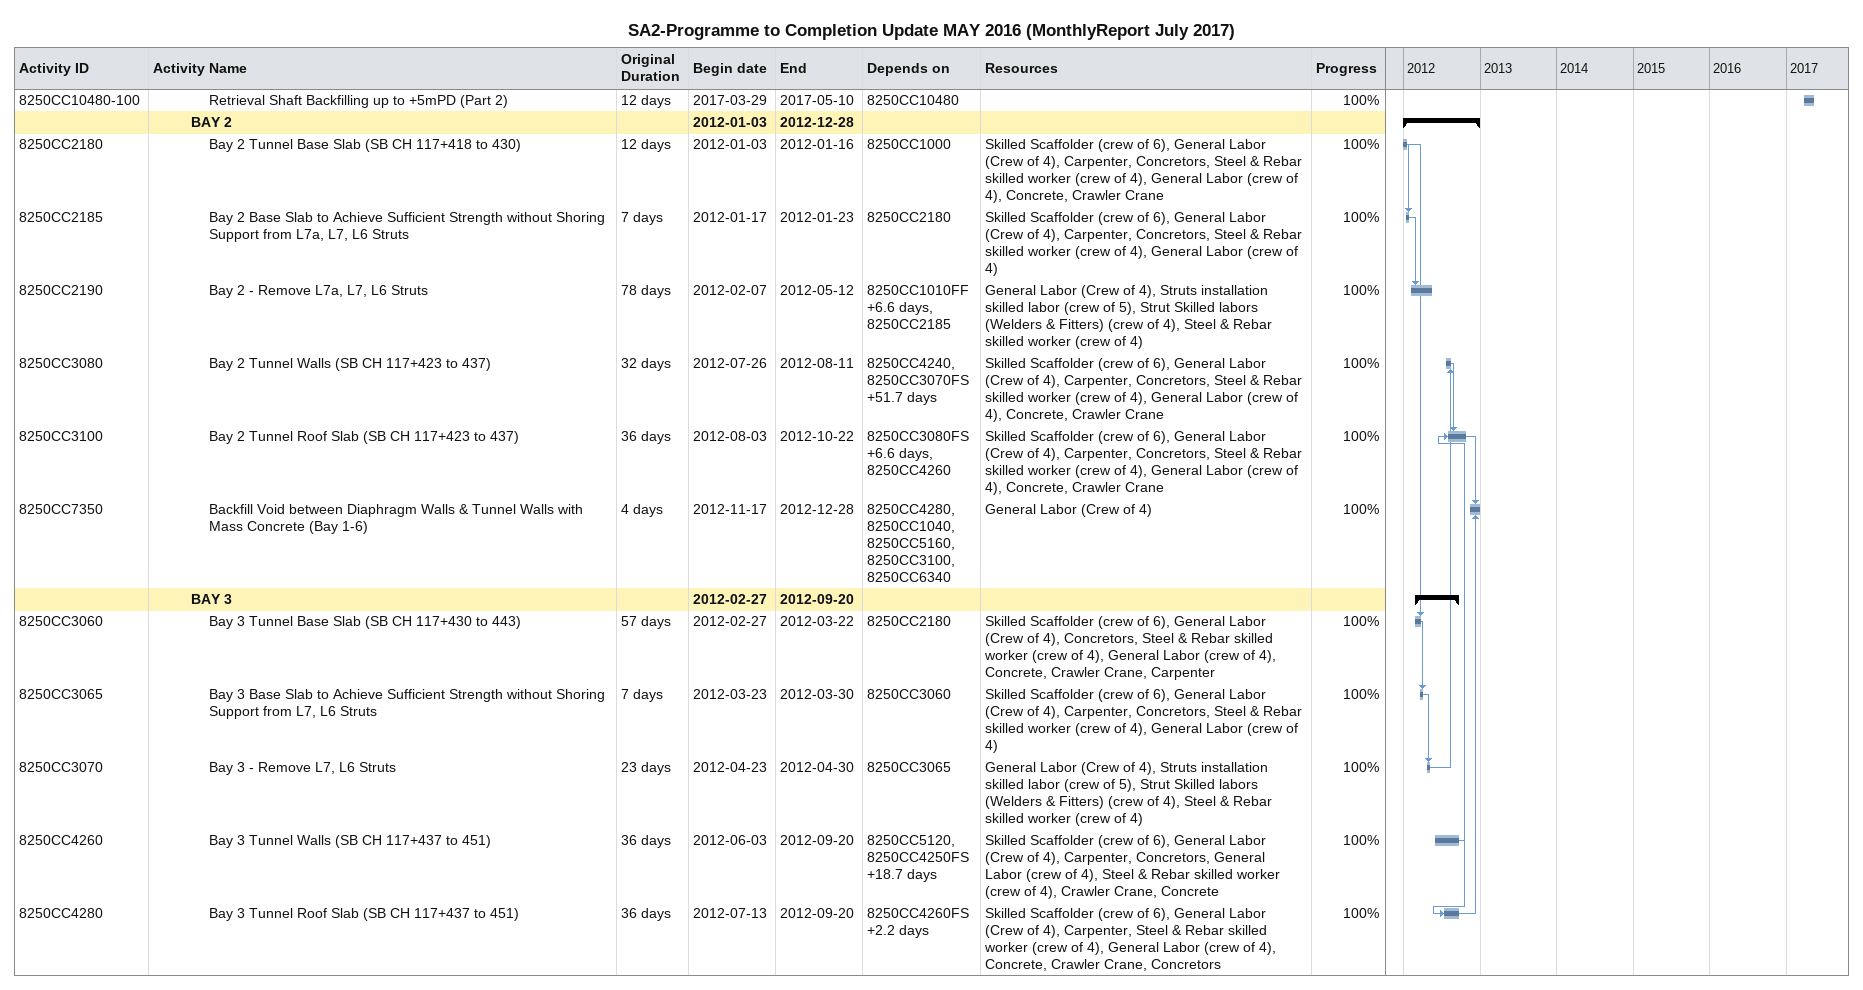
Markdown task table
SA2-Programme to Completion Update MAY 2016 (MonthlyReport July 2017)

| ID | Level | Task | Original duration | Start | Finish | Predecessors | Resources | % complete |
|---|---|---|---|---|---|---|---|---|
| 8250CC10480-100 | 4 | Retrieval Shaft Backfilling up to +5mPD (Part 2) | 12d | 2017-03-29 | 2017-05-10 | 8250CC10480 |  | 100 |
|  | 3 | **BAY 2** |  | 2012-01-03 | 2012-12-28 |  |  |  |
| 8250CC2180 | 4 | Bay 2 Tunnel Base Slab (SB CH 117+418 to 430) | 12d | 2012-01-03 | 2012-01-16 | 8250CC1000 | Skilled Scaffolder (crew of 6), General Labor (Crew of 4), Carpenter, Concretors, Steel & Rebar skilled worker (crew of 4), General Labor (crew of 4), Concrete, Crawler Crane | 100 |
| 8250CC2185 | 4 | Bay 2 Base Slab to Achieve Sufficient Strength without Shoring Support from L7a, L7, L6 Struts | 7d | 2012-01-17 | 2012-01-23 | 8250CC2180 | Skilled Scaffolder (crew of 6), General Labor (Crew of 4), Carpenter, Concretors, Steel & Rebar skilled worker (crew of 4), General Labor (crew of 4) | 100 |
| 8250CC2190 | 4 | Bay 2 - Remove L7a, L7, L6 Struts | 78d | 2012-02-07 | 2012-05-12 | 8250CC1010FF+6.6d, 8250CC2185 | General Labor (Crew of 4), Struts installation skilled labor (crew of 5), Strut Skilled labors (Welders & Fitters) (crew of 4), Steel & Rebar skilled worker (crew of 4) | 100 |
| 8250CC3080 | 4 | Bay 2 Tunnel Walls (SB CH 117+423 to 437) | 32d | 2012-07-26 | 2012-08-11 | 8250CC4240, 8250CC3070FS+51.7d | Skilled Scaffolder (crew of 6), General Labor (Crew of 4), Carpenter, Concretors, Steel & Rebar skilled worker (crew of 4), General Labor (crew of 4), Concrete, Crawler Crane | 100 |
| 8250CC3100 | 4 | Bay 2 Tunnel Roof Slab (SB CH 117+423 to 437) | 36d | 2012-08-03 | 2012-10-22 | 8250CC3080FS+6.6d, 8250CC4260 | Skilled Scaffolder (crew of 6), General Labor (Crew of 4), Carpenter, Concretors, Steel & Rebar skilled worker (crew of 4), General Labor (crew of 4), Concrete, Crawler Crane | 100 |
| 8250CC7350 | 4 | Backfill Void between Diaphragm Walls & Tunnel Walls with Mass Concrete (Bay 1-6) | 4d | 2012-11-17 | 2012-12-28 | 8250CC4280, 8250CC1040, 8250CC5160, 8250CC3100, 8250CC6340 | General Labor (Crew of 4) | 100 |
|  | 3 | **BAY 3** |  | 2012-02-27 | 2012-09-20 |  |  |  |
| 8250CC3060 | 4 | Bay 3 Tunnel Base Slab (SB CH 117+430 to 443) | 57d | 2012-02-27 | 2012-03-22 | 8250CC2180 | Skilled Scaffolder (crew of 6), General Labor (Crew of 4), Concretors, Steel & Rebar skilled worker (crew of 4), General Labor (crew of 4), Concrete, Crawler Crane, Carpenter | 100 |
| 8250CC3065 | 4 | Bay 3 Base Slab to Achieve Sufficient Strength without Shoring Support from L7, L6 Struts | 7d | 2012-03-23 | 2012-03-30 | 8250CC3060 | Skilled Scaffolder (crew of 6), General Labor (Crew of 4), Carpenter, Concretors, Steel & Rebar skilled worker (crew of 4), General Labor (crew of 4) | 100 |
| 8250CC3070 | 4 | Bay 3 - Remove L7, L6 Struts | 23d | 2012-04-23 | 2012-04-30 | 8250CC3065 | General Labor (Crew of 4), Struts installation skilled labor (crew of 5), Strut Skilled labors (Welders & Fitters) (crew of 4), Steel & Rebar skilled worker (crew of 4) | 100 |
| 8250CC4260 | 4 | Bay 3 Tunnel Walls (SB CH 117+437 to 451) | 36d | 2012-06-03 | 2012-09-20 | 8250CC5120, 8250CC4250FS+18.7d | Skilled Scaffolder (crew of 6), General Labor (Crew of 4), Carpenter, Concretors, General Labor (crew of 4), Steel & Rebar skilled worker (crew of 4), Crawler Crane, Concrete | 100 |
| 8250CC4280 | 4 | Bay 3 Tunnel Roof Slab (SB CH 117+437 to 451) | 36d | 2012-07-13 | 2012-09-20 | 8250CC4260FS+2.2d | Skilled Scaffolder (crew of 6), General Labor (Crew of 4), Carpenter, Steel & Rebar skilled worker (crew of 4), General Labor (crew of 4), Concrete, Crawler Crane, Concretors | 100 |
